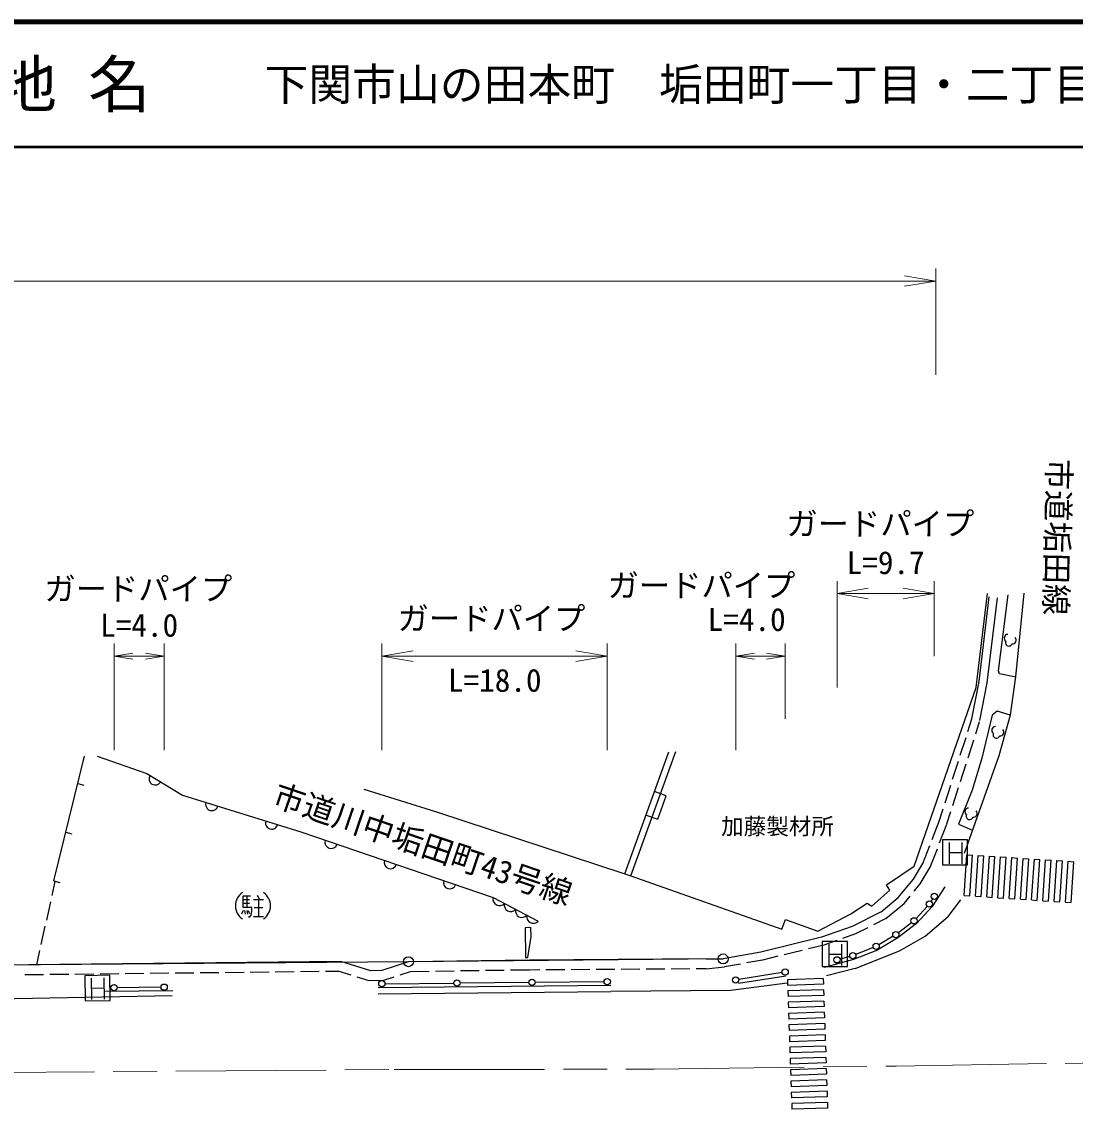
# Model space of a CAD drawing. Units: millimetres at full size, sheet at 1:1000; details may follow other scales. Extents: x 40000 to 680000, y 20000 to 380000.
# Drawn here: x 372572 to 456703, y 293151 to 380000 of the extents above; entities that cross this region are included whole.
import ezdxf
from ezdxf.enums import TextEntityAlignment as Align

# ---------------------------------------------------------------- set-up
doc = ezdxf.new("R2010")
doc.units = ezdxf.units.MM
doc.header["$LTSCALE"] = 1000
doc.linetypes.add('CHAIN', pattern=[18.5, 12, -1.5, 3.5, -1.5])
for name, color, linetype, lineweight in [('M-BGD', 7, 'Continuous', 25), ('M-BMK', 2, 'CHAIN', 13), ('M-BMK-HTXT', 7, 'Continuous', 13), ('M-BMK-ROW', 30, 'Continuous', 25), ('M-STR-HTXT', 7, 'Continuous', 13), ('M-STR-STRC', 7, 'Continuous', 25), ('M-TTL', 2, 'Continuous', 140), ('M-TTL-BAND', 7, 'Continuous', 25), ('M-TTL-LINE', 7, 'Continuous', 50)]:
    doc.layers.add(name, color=color, linetype=linetype, lineweight=lineweight)
doc.layers.add('M-TTL-TXT', color=7, linetype='Continuous')
doc.styles.add('ＭＳ ゴシック', font='')
doc.styles.get('ＭＳ ゴシック').set_extended_font_data('MS Gothic')

# ---------------------------------------------------------------- blocks, each defined once
blk = doc.blocks.new('open_arrow')
at = {"color": 0, "linetype": 'Continuous', "lineweight": -2}
blk.add_lwpolyline([(7.5, 1.25), (0, 0), (7.5, -1.25)], dxfattribs=at)

msp = doc.modelspace()

# ---------------------------------------------------------------- linework, layer by layer
at = {"layer": 'M-BGD'}
for p, q in [((448789, 326832), (449683, 334340)), ((449035, 327315), (449841, 334071)), ((449678, 327214), (450486, 333994)), ((450571, 328151), (451357, 334220)), ((451949, 327673), (452612, 334368)), ((450642, 327926), (450571, 328151)), ((451946, 327656), (450642, 327926)), ((451530, 324642), (451949, 327673)), ((443831, 312573), (448789, 326832)), ((448449, 324318), (449035, 327315)), ((449087, 324194), (449678, 327214)), ((450461, 324945), (450061, 324617)), ((451525, 324624), (450461, 324945)), ((448132, 323327), (448449, 324318)), ((448751, 323129), (449068, 324120)), ((450061, 324617), (449248, 321187)), ((450637, 321411), (451530, 324642)), ((447522, 321423), (447980, 322851)), ((448142, 321224), (448599, 322653)), ((375132, 311391), (377580, 321346)), ((420731, 311942), (424245, 321705)), ((421223, 311798), (424803, 321710)), ((447855, 313611), (450637, 321411)), ((446913, 319518), (447370, 320946)), ((447532, 319320), (447989, 320748)), ((449248, 321187), (448479, 318640)), ((377043, 319160), (377528, 319040)), ((446304, 317613), (446761, 319041)), ((446923, 317415), (447380, 318843)), ((399900, 318722), (405694, 316895)), ((424043, 318190), (423102, 318529)), ((423365, 316308), (424043, 318190)), ((448479, 318640), (447380, 315917)), ((445834, 316146), (446151, 317137)), ((405694, 316895), (420731, 311942)), ((422424, 316647), (423365, 316308)), ((445273, 314689), (445834, 316146)), ((446453, 315947), (446770, 316938)), ((376087, 315276), (376573, 315156)), ((445869, 314427), (446441, 315912)), ((447380, 315917), (448510, 315447)), ((444533, 312766), (445094, 314222)), ((445118, 312476), (445690, 313961)), ((443777, 311535), (444533, 312766)), ((420731, 311942), (421223, 311798)), ((421223, 311798), (433272, 307528)), ((441623, 311083), (443831, 312573)), ((444308, 311158), (445118, 312476)), ((375221, 311336), (374970, 310209)), ((375132, 311391), (375617, 311272)), ((441906, 310643), (441623, 311083)), ((442569, 310050), (443777, 311535)), ((443829, 310569), (444308, 311158)), ((390242, 309255), (390242, 310193)), ((390242, 310193), (390827, 310193)), ((390539, 310193), (390539, 309255)), ((391360, 310258), (391535, 309963)), ((410217, 310062), (413808, 308177)), ((440467, 309360), (441906, 310643)), ((443034, 309591), (443513, 310181)), ((446298, 310908), (445283, 309356)), ((374862, 309721), (374536, 308256)), ((390242, 309902), (390772, 309902)), ((390242, 309608), (390769, 309608)), ((390950, 309255), (390242, 309255)), ((390950, 308951), (390950, 309255)), ((391069, 309902), (391891, 309902)), ((391069, 309902), (391884, 309902)), ((391128, 309255), (391826, 309255)), ((391474, 309902), (391474, 308551)), ((438779, 308765), (440090, 309619)), ((440090, 309619), (440467, 309360)), ((441212, 308919), (442569, 310050)), ((441571, 308372), (443034, 309591)), ((445283, 309356), (444038, 307978)), ((390244, 309019), (390127, 308729)), ((390362, 309021), (390422, 308729)), ((390538, 309019), (390597, 308731)), ((390655, 309019), (390773, 308784)), ((390659, 308554), (390769, 308492)), ((390769, 308492), (390892, 308660)), ((390892, 308660), (390950, 308951)), ((391066, 308551), (391881, 308551)), ((436133, 307384), (438779, 308765)), ((441212, 308919), (438900, 307747)), ((441571, 308372), (440586, 307873)), ((374427, 307768), (374102, 306304)), ((413237, 307677), (412781, 307647)), ((412781, 307647), (412789, 305272)), ((413263, 306939), (413237, 307677)), ((433272, 307528), (433573, 308300)), ((433573, 308300), (436133, 307384)), ((438900, 307747), (436434, 306884)), ((440140, 307647), (439155, 307148)), ((444038, 307978), (442544, 306846)), ((412980, 305276), (413263, 306939)), ((436434, 306884), (431598, 305699)), ((437651, 306621), (436619, 306260)), ((439155, 307148), (438123, 306787)), ((442544, 306846), (440940, 305884)), ((373993, 305816), (373742, 304688)), ((434905, 305840), (433448, 305483)), ((436619, 306260), (435390, 305959)), ((439033, 305129), (440940, 305884)), ((398047, 304963), (367206, 304614)), ((400442, 304209), (398047, 304963)), ((403449, 304935), (401336, 304226)), ((413121, 305070), (403449, 304935)), ((412789, 305272), (412980, 305276)), ((427233, 305169), (413126, 305070)), ((427233, 305169), (428579, 305155)), ((431598, 305699), (428579, 305155)), ((431733, 305063), (430460, 304833)), ((432962, 305364), (431733, 305063)), ((436691, 304510), (439033, 305129)), ((382321, 303985), (380821, 303968)), ((384321, 304007), (382821, 303991)), ((386321, 304030), (384821, 304013)), ((388321, 304053), (386821, 304036)), ((390321, 304075), (388821, 304058)), ((392320, 304098), (390821, 304081)), ((394320, 304120), (392820, 304103)), ((396320, 304143), (394820, 304126)), ((397930, 304161), (396820, 304148)), ((398890, 303859), (397930, 304161)), ((401336, 304226), (400442, 304209)), ((403585, 304137), (402767, 303862)), ((405109, 304158), (403585, 304137)), ((407109, 304186), (405609, 304165)), ((409109, 304214), (407609, 304193)), ((411108, 304242), (409608, 304221)), ((413132, 304270), (411608, 304249)), ((413935, 304275), (413132, 304270)), ((415935, 304290), (414435, 304279)), ((417935, 304304), (416435, 304293)), ((419935, 304318), (418435, 304307)), ((421935, 304332), (420435, 304321)), ((423935, 304346), (422435, 304336)), ((425935, 304360), (424435, 304350)), ((427238, 304370), (426435, 304364)), ((427238, 304370), (428694, 304515)), ((429968, 304745), (428694, 304515)), ((374322, 303895), (372822, 303878)), ((376321, 303917), (374822, 303900)), ((378321, 303940), (376821, 303923)), ((380321, 303962), (378821, 303945)), ((400326, 303407), (399367, 303709)), ((401474, 303428), (400326, 303407)), ((402293, 303703), (401474, 303428)), ((429807, 303207), (433583, 303819)), ((384624, 302611), (379251, 302544)), ((401030, 302875), (419604, 303049))]:
    msp.add_line(p, q, dxfattribs=at)
msp.add_lwpolyline([(378587, 321354), (382548, 319954), (385409, 318226), (394852, 315300), (410217, 310062)], dxfattribs=at)
for centre, radius, start, end in [((451327, 330772), 299, 91.74636, 235.5798), ((451400, 330412), 267, 154.82658, 341.7694), ((451700, 330624), 299, 261.01619, 44.84963), ((450335, 323415), 299, 91.74636, 235.5798), ((450407, 323054), 267, 154.82658, 341.7694), ((450708, 323267), 299, 261.01619, 44.84963), ((383232, 319541), 500, 148.86426, 328.86426), ((387756, 317499), 500, 162.78461, 342.78461), ((448193, 316910), 299, 91.74636, 235.5798), ((392532, 316019), 500, 162.78461, 342.78461), ((448266, 316550), 267, 154.82658, 341.7694), ((448566, 316762), 299, 261.01619, 44.84963), ((397285, 314471), 500, 161.1747, 341.1747), ((402018, 312857), 500, 161.1747, 341.1747), ((406750, 311244), 500, 161.1747, 341.1747), ((390902, 309402), 1264, 123.85503, 236.14497), ((391173, 309402), 1264, 303.85503, 56.14497), ((410722, 309934), 521, 165.75894, 318.84404), ((411620, 309462), 521, 165.75894, 318.84404), ((412518, 308991), 521, 165.75894, 318.84404), ((413416, 308520), 521, 165.75894, 318.84404)]:
    msp.add_arc(centre, radius, start, end, dxfattribs=at)
at = {"layer": 'M-BMK'}
for p, q in [((366384, 296059), (402325, 296317)), ((402325, 296317), (423066, 296351)), ((423066, 296351), (442409, 296602)), ((442409, 296602), (462370, 296921))]:
    msp.add_line(p, q, dxfattribs=at)
at = {"layer": 'M-BMK-ROW'}
msp.add_lwpolyline([(428579, 305155), (403449, 304935), (367526, 304618), (354545, 304516), (342234, 304421), (326125, 304270), (267241, 303742), (262909, 303732), (234549, 304802), (225491, 304847), (202034, 304638), (190310, 304539), (162509, 304619), (153665, 304912), (119319, 306194), (113357, 306444), (75303, 307839), (69479, 308059)], dxfattribs=at)
at = {"layer": 'M-STR-HTXT'}
for p, q in [((445578, 351794), (445578, 360294)), ((69479, 359294), (445578, 359294)), ((437678, 326837), (437678, 335337)), ((445445, 329337), (445445, 335337)), ((437678, 334337), (445445, 334337)), ((379947, 321837), (379947, 330337)), ((383946, 321837), (383946, 330337)), ((401327, 321837), (401327, 330337)), ((419326, 321837), (419326, 330337)), ((429586, 321837), (429586, 330337)), ((433535, 324337), (433535, 330337)), ((379947, 329337), (383946, 329337)), ((401327, 329337), (419326, 329337)), ((429586, 329337), (433535, 329337))]:
    msp.add_line(p, q, dxfattribs=at)
at = {"layer": 'M-STR-STRC'}
for p, q in [((448110, 314665), (446110, 314665)), ((446110, 314665), (446110, 312665)), ((446651, 312750), (446651, 314449)), ((447642, 314460), (447642, 312755)), ((448110, 312665), (448110, 314665)), ((446651, 313665), (447642, 313665)), ((446110, 312665), (448110, 312665)), ((447834, 310220), (448049, 313482)), ((448049, 313482), (448498, 313453)), ((448283, 310190), (448498, 313453)), ((448732, 310161), (448947, 313423)), ((448947, 313423), (449396, 313393)), ((449181, 310131), (449396, 313393)), ((449630, 310102), (449845, 313364)), ((449845, 313364), (450294, 313334)), ((450079, 310072), (450294, 313334)), ((450528, 310043), (450743, 313305)), ((450743, 313305), (451192, 313275)), ((450977, 310013), (451192, 313275)), ((451426, 309983), (451641, 313245)), ((451641, 313245), (452090, 313216)), ((451875, 309954), (452090, 313216)), ((452324, 309924), (452539, 313186)), ((452539, 313186), (452988, 313157)), ((452773, 309895), (452988, 313157)), ((453222, 309865), (453437, 313127)), ((453437, 313127), (453886, 313098)), ((453671, 309835), (453886, 313098)), ((454120, 309806), (454335, 313068)), ((454335, 313068), (454784, 313038)), ((454569, 309776), (454784, 313038)), ((455018, 309747), (455233, 313009)), ((455233, 313009), (455682, 312979)), ((455467, 309717), (455682, 312979)), ((455916, 309688), (456131, 312950)), ((456131, 312950), (456580, 312920)), ((456365, 309658), (456580, 312920)), ((447834, 310220), (448283, 310190)), ((448732, 310161), (449181, 310131)), ((449630, 310102), (450079, 310072)), ((444877, 309355), (444002, 308386)), ((445308, 309943), (445181, 309749)), ((446542, 308556), (447578, 309873)), ((450528, 310043), (450977, 310013)), ((451426, 309983), (451875, 309954)), ((452324, 309924), (452773, 309895)), ((453222, 309865), (453671, 309835)), ((454120, 309806), (454569, 309776)), ((455018, 309747), (455467, 309717)), ((455916, 309688), (456365, 309658)), ((444729, 306968), (446542, 308556)), ((443635, 308049), (442575, 307246)), ((442162, 306966), (441021, 306282)), ((442675, 305814), (444729, 306968)), ((438504, 306548), (436504, 306548)), ((436504, 306548), (436504, 304548)), ((437045, 304633), (437045, 306332)), ((438036, 306343), (438036, 304638)), ((438504, 304548), (438504, 306548)), ((439131, 304398), (442675, 305814)), ((440574, 306062), (439171, 305507)), ((437045, 305548), (438036, 305548)), ((438697, 305351), (437919, 305145)), ((433288, 304076), (429833, 303515)), ((436504, 304548), (438504, 304548)), ((439131, 304398), (436828, 303797)), ((379598, 303847), (377598, 303819)), ((377598, 303819), (377626, 301820)), ((378166, 301912), (378142, 303611)), ((379133, 303636), (379157, 301931)), ((379626, 301848), (379598, 303847)), ((401577, 303180), (407077, 303231)), ((407577, 303236), (413076, 303288)), ((413576, 303293), (419076, 303344)), ((433693, 303224), (429188, 302630)), ((436572, 303592), (433719, 303494)), ((433719, 303494), (433734, 303045)), ((436587, 303143), (433734, 303045)), ((436572, 303592), (436587, 303143)), ((378153, 302827), (379144, 302841)), ((383696, 302899), (380197, 302856)), ((401034, 302375), (419609, 302549)), ((429188, 302630), (419609, 302549)), ((436603, 302693), (433750, 302595)), ((433750, 302595), (433765, 302145)), ((436618, 302243), (433765, 302145)), ((436603, 302693), (436618, 302243)), ((384579, 302221), (370260, 301934)), ((377626, 301820), (379626, 301848)), ((436634, 301793), (433780, 301695)), ((433780, 301695), (433796, 301246)), ((436634, 301793), (436649, 301344)), ((436649, 301344), (433796, 301246)), ((436665, 300894), (433811, 300796)), ((433811, 300796), (433827, 300346)), ((436665, 300894), (436680, 300444)), ((436680, 300444), (433827, 300346)), ((436695, 299994), (433842, 299897)), ((433842, 299897), (433857, 299447)), ((436695, 299994), (436711, 299545)), ((436711, 299545), (433857, 299447)), ((436726, 299095), (433873, 298997)), ((433873, 298997), (433888, 298547)), ((436726, 299095), (436742, 298645)), ((436742, 298645), (433888, 298547)), ((436757, 298195), (433904, 298098)), ((433904, 298098), (433919, 297648)), ((436757, 298195), (436773, 297746)), ((436773, 297746), (433919, 297648)), ((436788, 297296), (433935, 297198)), ((433935, 297198), (433950, 296748)), ((436788, 297296), (436803, 296846)), ((436803, 296846), (433950, 296748)), ((436819, 296396), (433965, 296299)), ((433965, 296299), (433981, 295849)), ((436819, 296396), (436834, 295947)), ((436834, 295947), (433981, 295849)), ((436850, 295497), (433996, 295399)), ((433996, 295399), (434012, 294949)), ((436850, 295497), (436865, 295047)), ((436865, 295047), (434012, 294949)), ((436880, 294598), (434027, 294500)), ((434027, 294500), (434042, 294050)), ((436880, 294598), (436896, 294148)), ((436896, 294148), (434042, 294050)), ((436911, 293698), (434058, 293600)), ((434058, 293600), (434073, 293151)), ((436911, 293698), (436927, 293248)), ((436927, 293248), (434073, 293151))]:
    msp.add_line(p, q, dxfattribs=at)
for centre in [(445445, 310152), (445044, 309540), (443834, 308200), (442376, 307095), (440807, 306153), (437678, 305081), (438939, 305415), (433535, 304116), (383946, 302902), (401327, 303177), (407327, 303234), (413326, 303290), (419326, 303347), (429586, 303475), (379947, 302853)]:
    msp.add_circle(centre, 250, dxfattribs=at)
at = {"layer": 'M-TTL'}
msp.add_line((680000, 380000), (40000, 380000), dxfattribs=at)
at = {"layer": 'M-TTL-BAND', "color": 30}
for centre in [(403449, 304935), (428579, 305155)]:
    msp.add_circle(centre, 400, dxfattribs=at)
at = {"layer": 'M-TTL-LINE'}
msp.add_line((40000, 370000), (680000, 370000), dxfattribs=at)

# ---------------------------------------------------------------- block references
at = {"layer": 'M-STR-HTXT', "rotation": 180}
for p, xscale, yscale in [((445578, 359294), 333, 333), ((445445, 334337), 333, 333), ((383946, 329337), 200, 200), ((419326, 329337), 333, 333), ((433535, 329337), 200, 200)]:
    msp.add_blockref('open_arrow', p, dxfattribs=dict(at, xscale=xscale, yscale=yscale))
at = {"layer": 'M-STR-HTXT'}
for p, xscale, yscale in [((437678, 334337), 333, 333), ((379947, 329337), 200, 200), ((401327, 329337), 333, 333), ((429586, 329337), 200, 200)]:
    msp.add_blockref('open_arrow', p, dxfattribs=dict(at, xscale=xscale, yscale=yscale))

# ---------------------------------------------------------------- texts
at = {"layer": 'M-BGD', "style": 'ＭＳ ゴシック'}
msp.add_text('加藤製材所', height=1320, dxfattribs=at).set_placement((432930, 315748), align=Align.MIDDLE_CENTER)
at = {"layer": 'M-BMK-HTXT', "style": 'ＭＳ ゴシック'}
msp.add_text('市道垢田線', height=1833, rotation=268.71, dxfattribs=at).set_placement((455422, 345098), align=Align.MIDDLE_LEFT)
msp.add_text('市道川中垢田町43号線', height=1833, rotation=341.175, dxfattribs=at).set_placement((416429, 310285), align=Align.MIDDLE_RIGHT)
at = {"layer": 'M-STR-HTXT', "style": 'ＭＳ ゴシック'}
for p in [(441138, 339909), (426852, 334981), (381883, 334713), (410080, 332348)]:
    msp.add_text('ガードパイプ', height=1833, dxfattribs=at).set_placement(p, align=Align.MIDDLE_CENTER)
for s, p in [('L=9.7', (441561, 335337)), ('L=4.0', (381947, 330337)), ('L=4.0', (430463, 330798)), ('L=18.0', (410344, 325942))]:
    msp.add_text(s, height=1833, dxfattribs=at).set_placement(p, align=Align.BOTTOM_CENTER)
at = {"layer": 'M-TTL-TXT', "style": 'ＭＳ ゴシック'}
for s, height, p in [('地 名', 3666, (370380, 375000)), ('下関市山の田本町\u3000垢田町一丁目・二丁目\u3000稗田南町\u3000稗田中町', 2566, (391954, 375000))]:
    msp.add_text(s, height=height, dxfattribs=at).set_placement(p, align=Align.MIDDLE_LEFT)

doc.saveas('drawing.dxf')
